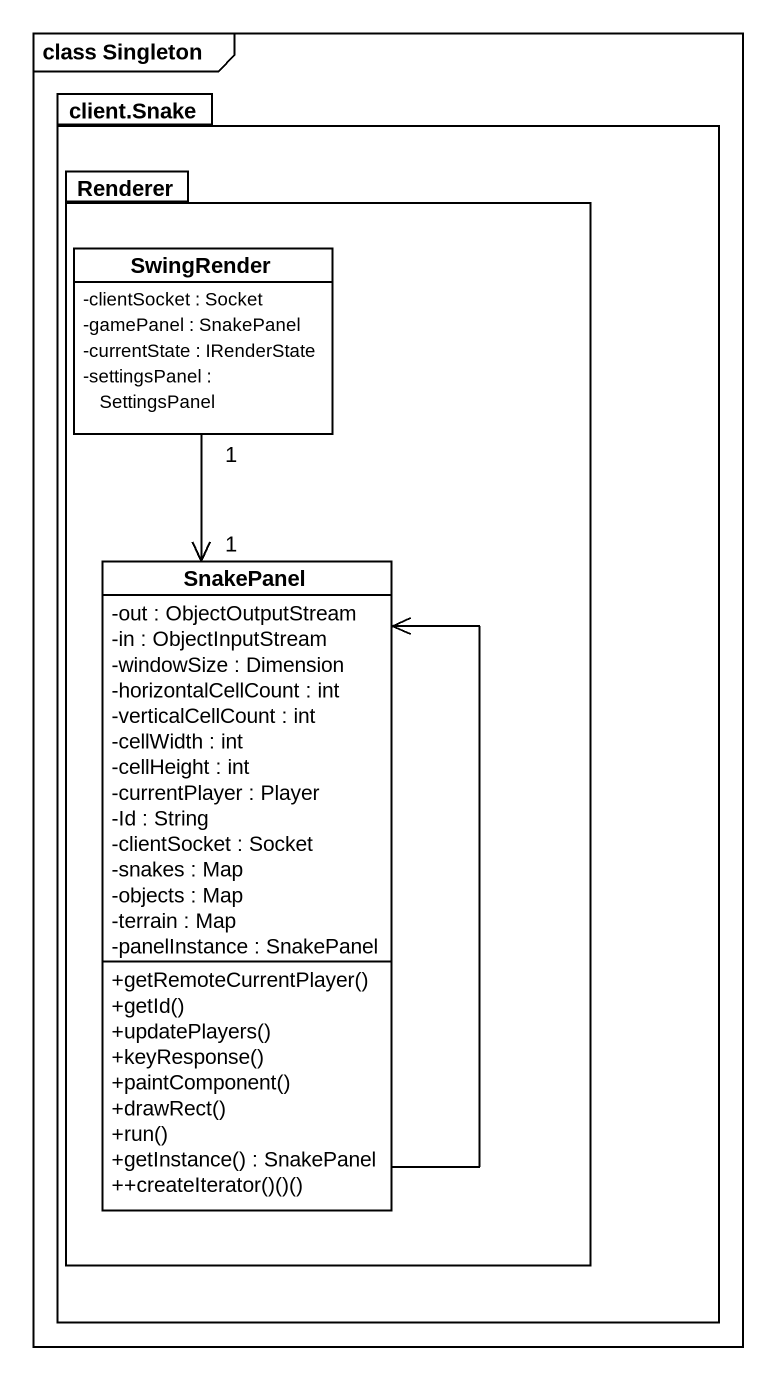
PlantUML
@startuml
mainframe class Singleton
hide circle
hide empty members
skinparam classAttributeIconSize 0
package "client.Snake" as client_Snake {
  package Renderer {
    class SwingRender {
      -clientSocket : Socket
      -gamePanel : SnakePanel
      -currentState : IRenderState
      -settingsPanel : SettingsPanel
    }
    class SnakePanel {
      -out : ObjectOutputStream
      -in : ObjectInputStream
      -windowSize : Dimension
      -horizontalCellCount : int
      -verticalCellCount : int
      -cellWidth : int
      -cellHeight : int
      -currentPlayer : Player
      -Id : String
      -clientSocket : Socket
      -snakes : Map
      -objects : Map
      -terrain : Map
      -panelInstance : SnakePanel
      +getRemoteCurrentPlayer()
      +getId()
      +updatePlayers()
      +keyResponse()
      +paintComponent()
      +drawRect()
      +run()
      +getInstance() : SnakePanel
      ++createIterator()()()
    }
  }
}
SwingRender "1" --> "1" SnakePanel
SnakePanel --> SnakePanel
@enduml
